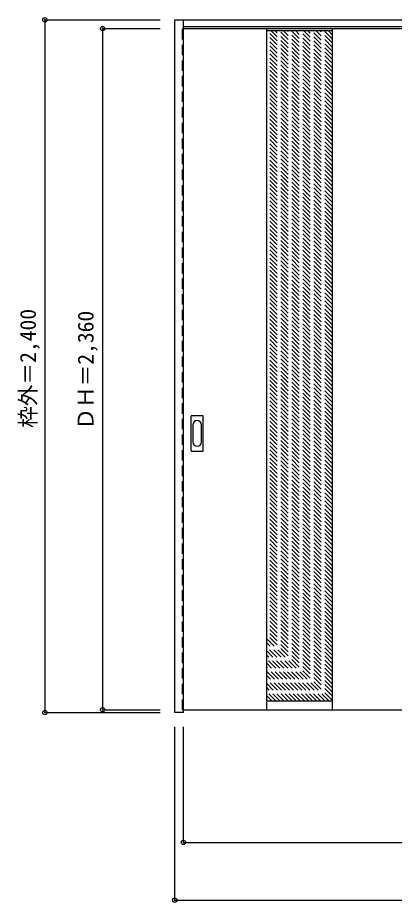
# Model space of a CAD drawing. Units: millimetres, scale not verified. Extents: x -2134 to 1652, y -1802 to 1263.
# Drawn here: x -2134 to -828, y -1802 to 1263 of the extents above; entities that cross this region are included whole.
import ezdxf
from ezdxf.enums import TextEntityAlignment as Align

# ---------------------------------------------------------------- set-up
doc = ezdxf.new("R2010")
doc.units = ezdxf.units.MM
doc.header["$LTSCALE"] = 30
doc.header["$PDMODE"] = 32
doc.header["$PDSIZE"] = 15
doc.linetypes.add('DASHED1', pattern=[1.8, 1.2, -0.6])
doc.layers.add('0-0', color=4, linetype='DASHED1')
doc.layers.add('0-1_寸法', color=7, linetype='Continuous')
doc.styles.add('ＭＳ ゴシック', font='')
doc.styles.get('ＭＳ ゴシック').set_extended_font_data('MS Gothic')

msp = doc.modelspace()

# ---------------------------------------------------------------- linework, layer by layer
at = {"layer": '0-0', "color": 3, "linetype": 'Continuous'}
for p, q in [((-1589.29, -1144.8), (-1589.29, 1255.2)), ((-1589.29, 1255.2), (1644.71, 1255.2)), ((-1559.29, -1144.8), (-1559.29, 1255.2)), ((-1559.29, 1232.2), (1614.71, 1232.2)), ((-1559.29, 1224.7), (27.71, 1224.7)), ((-1271.29, 1224.7), (-1271.29, -1135.3)), ((-1043.29, 1224.7), (-1043.29, -1135.3)), ((-1532.29, -237.3), (-1532.29, -118.3)), ((-1491.79, -116.8), (-1530.79, -116.8)), ((-1490.29, -237.3), (-1490.29, -118.3)), ((-1530.79, -238.8), (-1491.79, -238.8)), ((-1559.29, -1144.8), (-1589.29, -1144.8)), ((-1559.29, -1135.3), (27.71, -1135.3))]:
    msp.add_line(p, q, dxfattribs=at)
at = {"layer": '0-0'}
for p, q in [((-1562.29, -1135.3), (-1562.29, 1224.7)), ((-1562.29, 1224.7), (-1559.29, 1224.7)), ((-1043.29, 977.31), (-1271.29, 1205.31)), ((-1043.29, 991.45), (-1268.54, 1216.7)), ((-1043.29, 1005.59), (-1254.4, 1216.7)), ((-1043.29, 1019.73), (-1240.26, 1216.7)), ((-1043.29, 1033.87), (-1226.11, 1216.7)), ((-1043.29, 1048.02), (-1211.97, 1216.7)), ((-1043.29, 1062.16), (-1197.83, 1216.7)), ((-1043.29, 1076.3), (-1183.69, 1216.7)), ((-1043.29, 1090.44), (-1169.55, 1216.7)), ((-1043.29, 1104.58), (-1155.4, 1216.7)), ((-1043.29, 1118.73), (-1141.26, 1216.7)), ((-1043.29, 1132.87), (-1127.12, 1216.7)), ((-1043.29, 1147.01), (-1112.98, 1216.7)), ((-1043.29, 1161.15), (-1098.83, 1216.7)), ((-1043.29, 1175.29), (-1084.69, 1216.7)), ((-1043.29, 1189.44), (-1070.55, 1216.7)), ((-1043.29, 1203.58), (-1056.41, 1216.7)), ((-1043.29, 963.16), (-1271.29, 1191.16)), ((-1043.29, 949.02), (-1271.29, 1177.02)), ((-1043.29, 934.88), (-1271.29, 1162.88)), ((-1043.29, 920.74), (-1271.29, 1148.74)), ((-1043.29, 906.59), (-1271.29, 1134.59)), ((-1043.29, 892.45), (-1271.29, 1120.45)), ((-1043.29, 878.31), (-1271.29, 1106.31)), ((-1043.29, 864.17), (-1271.29, 1092.17)), ((-1043.29, 850.03), (-1271.29, 1078.03)), ((-1043.29, 835.88), (-1271.29, 1063.88)), ((-1043.29, 821.74), (-1271.29, 1049.74)), ((-1043.29, 807.6), (-1271.29, 1035.6)), ((-1043.29, 793.46), (-1271.29, 1021.46)), ((-1043.29, 779.32), (-1271.29, 1007.32)), ((-1043.29, 765.17), (-1271.29, 993.17)), ((-1043.29, 751.03), (-1271.29, 979.03)), ((-1043.29, 736.89), (-1271.29, 964.89)), ((-1043.29, 722.75), (-1271.29, 950.75)), ((-1043.29, 708.6), (-1271.29, 936.6)), ((-1043.29, 694.46), (-1271.29, 922.46)), ((-1043.29, 680.32), (-1271.29, 908.32)), ((-1043.29, 666.18), (-1271.29, 894.18)), ((-1043.29, 652.04), (-1271.29, 880.04)), ((-1043.29, 637.89), (-1271.29, 865.89)), ((-1043.29, 623.75), (-1271.29, 851.75)), ((-1043.29, 609.61), (-1271.29, 837.61)), ((-1043.29, 595.47), (-1271.29, 823.47)), ((-1043.29, 581.33), (-1271.29, 809.33)), ((-1043.29, 567.18), (-1271.29, 795.18)), ((-1043.29, 553.04), (-1271.29, 781.04)), ((-1043.29, 538.9), (-1271.29, 766.9)), ((-1043.29, 524.76), (-1271.29, 752.76)), ((-1043.29, 510.61), (-1271.29, 738.61)), ((-1043.29, 496.47), (-1271.29, 724.47)), ((-1043.29, 482.33), (-1271.29, 710.33)), ((-1043.29, 468.19), (-1271.29, 696.19)), ((-1043.29, 454.05), (-1271.29, 682.05)), ((-1043.29, 439.9), (-1271.29, 667.9)), ((-1043.29, 425.76), (-1271.29, 653.76)), ((-1043.29, 411.62), (-1271.29, 639.62)), ((-1043.29, 397.48), (-1271.29, 625.48)), ((-1043.29, 383.34), (-1271.29, 611.34)), ((-1043.29, 369.19), (-1271.29, 597.19)), ((-1043.29, 355.05), (-1271.29, 583.05)), ((-1043.29, 340.91), (-1271.29, 568.91)), ((-1043.29, 326.77), (-1271.29, 554.77)), ((-1043.29, 312.62), (-1271.29, 540.62)), ((-1043.29, 298.48), (-1271.29, 526.48)), ((-1043.29, 284.34), (-1271.29, 512.34)), ((-1043.29, 270.2), (-1271.29, 498.2)), ((-1043.29, 256.06), (-1271.29, 484.06)), ((-1043.29, 241.91), (-1271.29, 469.91)), ((-1043.29, 227.77), (-1271.29, 455.77)), ((-1043.29, 213.63), (-1271.29, 441.63)), ((-1043.29, 199.49), (-1271.29, 427.49)), ((-1043.29, 185.35), (-1271.29, 413.35)), ((-1043.29, 171.2), (-1271.29, 399.2)), ((-1043.29, 157.06), (-1271.29, 385.06)), ((-1043.29, 142.92), (-1271.29, 370.92)), ((-1043.29, 128.78), (-1271.29, 356.78)), ((-1043.29, 114.63), (-1271.29, 342.63)), ((-1043.29, 100.49), (-1271.29, 328.49)), ((-1043.29, 86.35), (-1271.29, 314.35)), ((-1043.29, 72.21), (-1271.29, 300.21)), ((-1043.29, 58.07), (-1271.29, 286.07)), ((-1043.29, 43.92), (-1271.29, 271.92)), ((-1043.29, 29.78), (-1271.29, 257.78)), ((-1043.29, 15.64), (-1271.29, 243.64)), ((-1043.29, 1.5), (-1271.29, 229.5)), ((-1043.29, -12.64), (-1271.29, 215.36)), ((-1043.29, -26.79), (-1271.29, 201.21)), ((-1043.29, -40.93), (-1271.29, 187.07)), ((-1043.29, -55.07), (-1271.29, 172.93)), ((-1043.29, -69.21), (-1271.29, 158.79)), ((-1043.29, -83.36), (-1271.29, 144.64)), ((-1043.29, -97.5), (-1271.29, 130.5)), ((-1043.29, -111.64), (-1271.29, 116.36)), ((-1043.29, -125.78), (-1271.29, 102.22)), ((-1043.29, -139.92), (-1271.29, 88.08)), ((-1043.29, -154.07), (-1271.29, 73.93)), ((-1043.29, -168.21), (-1271.29, 59.79)), ((-1043.29, -182.35), (-1271.29, 45.65)), ((-1043.29, -196.49), (-1271.29, 31.51)), ((-1043.29, -210.63), (-1271.29, 17.37)), ((-1043.29, -224.78), (-1271.29, 3.22)), ((-1043.29, -238.92), (-1271.29, -10.92)), ((-1043.29, -253.06), (-1271.29, -25.06)), ((-1043.29, -267.2), (-1271.29, -39.2)), ((-1043.29, -281.35), (-1271.29, -53.35)), ((-1043.29, -295.49), (-1271.29, -67.49)), ((-1043.29, -309.63), (-1271.29, -81.63)), ((-1043.29, -323.77), (-1271.29, -95.77)), ((-1043.29, -337.91), (-1271.29, -109.91)), ((-1043.29, -352.06), (-1271.29, -124.06)), ((-1043.29, -366.2), (-1271.29, -138.2)), ((-1043.29, -380.34), (-1271.29, -152.34)), ((-1043.29, -394.48), (-1271.29, -166.48)), ((-1043.29, -408.62), (-1271.29, -180.62)), ((-1043.29, -422.77), (-1271.29, -194.77)), ((-1043.29, -436.91), (-1271.29, -208.91)), ((-1043.29, -451.05), (-1271.29, -223.05)), ((-1043.29, -465.19), (-1271.29, -237.19)), ((-1043.29, -479.33), (-1271.29, -251.33)), ((-1043.29, -493.48), (-1271.29, -265.48)), ((-1043.29, -507.62), (-1271.29, -279.62)), ((-1043.29, -521.76), (-1271.29, -293.76)), ((-1043.29, -535.9), (-1271.29, -307.9)), ((-1043.29, -550.05), (-1271.29, -322.05)), ((-1043.29, -564.19), (-1271.29, -336.19)), ((-1043.29, -578.33), (-1271.29, -350.33)), ((-1043.29, -592.47), (-1271.29, -364.47)), ((-1043.29, -606.61), (-1271.29, -378.61)), ((-1043.29, -620.76), (-1271.29, -392.76)), ((-1043.29, -634.9), (-1271.29, -406.9)), ((-1043.29, -649.04), (-1271.29, -421.04)), ((-1043.29, -663.18), (-1271.29, -435.18)), ((-1043.29, -677.32), (-1271.29, -449.32)), ((-1043.29, -691.47), (-1271.29, -463.47)), ((-1043.29, -705.61), (-1271.29, -477.61)), ((-1043.29, -719.75), (-1271.29, -491.75)), ((-1043.29, -733.89), (-1271.29, -505.89)), ((-1043.29, -748.04), (-1271.29, -520.04)), ((-1043.29, -762.18), (-1271.29, -534.18)), ((-1043.29, -776.32), (-1271.29, -548.32)), ((-1043.29, -790.46), (-1271.29, -562.46)), ((-1043.29, -804.6), (-1271.29, -576.6)), ((-1043.29, -818.75), (-1271.29, -590.75)), ((-1043.29, -832.89), (-1271.29, -604.89)), ((-1043.29, -847.03), (-1271.29, -619.03)), ((-1043.29, -861.17), (-1271.29, -633.17)), ((-1043.29, -875.31), (-1271.29, -647.31)), ((-1043.29, -889.46), (-1271.29, -661.46)), ((-1043.29, -903.6), (-1271.29, -675.6)), ((-1043.29, -917.74), (-1271.29, -689.74)), ((-1043.29, -931.88), (-1271.29, -703.88)), ((-1043.29, -946.03), (-1271.29, -718.03)), ((-1043.29, -960.17), (-1271.29, -732.17)), ((-1043.29, -974.31), (-1271.29, -746.31)), ((-1043.29, -988.45), (-1271.29, -760.45)), ((-1043.29, -1002.59), (-1271.29, -774.59)), ((-1043.29, -1016.74), (-1271.29, -788.74)), ((-1043.29, -1030.88), (-1271.29, -802.88)), ((-1043.29, -1045.02), (-1271.29, -817.02)), ((-1043.29, -1059.16), (-1271.29, -831.16)), ((-1043.29, -1073.3), (-1271.29, -845.3)), ((-1043.29, -1087.45), (-1271.29, -859.45)), ((-1043.29, -1101.59), (-1271.29, -873.59)), ((-1053.72, -1105.3), (-1271.29, -887.73)), ((-1067.86, -1105.3), (-1271.29, -901.87)), ((-1082, -1105.3), (-1271.29, -916.02)), ((-1096.14, -1105.3), (-1271.29, -930.16)), ((-1110.29, -1105.3), (-1271.29, -944.3)), ((-1124.43, -1105.3), (-1271.29, -958.44)), ((-1138.57, -1105.3), (-1271.29, -972.58)), ((-1152.71, -1105.3), (-1271.29, -986.73)), ((-1166.86, -1105.3), (-1271.29, -1000.87)), ((-1181, -1105.3), (-1271.29, -1015.01)), ((-1195.14, -1105.3), (-1271.29, -1029.15)), ((-1209.28, -1105.3), (-1271.29, -1043.29)), ((-1223.42, -1105.3), (-1271.29, -1057.44)), ((-1237.57, -1105.3), (-1271.29, -1071.58)), ((-1251.71, -1105.3), (-1271.29, -1085.72)), ((-1265.85, -1105.3), (-1271.29, -1099.86)), ((-1562.29, -1135.3), (-1559.29, -1135.3))]:
    msp.add_line(p, q, dxfattribs=at)
at = {"layer": '0-0', "color": 7, "linetype": 'Continuous'}
for p, q in [((-1043.29, 1216.7), (-1271.29, 1216.7)), ((-1526.29, -148.2), (-1526.29, -207.4)), ((-1496.29, -207.4), (-1496.29, -148.2)), ((-1043.29, -1105.3), (-1271.29, -1105.3))]:
    msp.add_line(p, q, dxfattribs=at)
at = {"layer": '0-0', "color": 3, "linetype": 'Continuous'}
for centre, start, end in [((-1530.79, -118.3), 90, 180), ((-1491.79, -118.3), 0, 90), ((-1530.79, -237.3), 180, 270), ((-1491.79, -237.3), 270, 0)]:
    msp.add_arc(centre, 1.5, start, end, dxfattribs=at)
at = {"layer": '0-0', "color": 7, "linetype": 'Continuous'}
for centre, start, end in [((-1511.29, -148.2), 0, 180), ((-1511.29, -207.4), 180, 0)]:
    msp.add_arc(centre, 15, start, end, dxfattribs=at)
at = {"layer": '0-1_寸法', "color": 4}
for p, q in [((-2039.29, 1255.2), (-2039.29, -1144.8)), ((-2039.29, 1255.2), (-1639.29, 1255.2)), ((-1839.29, 1224.7), (-1639.29, 1224.7)), ((-1839.29, 1224.7), (-1839.29, -1135.3)), ((-2039.29, -1144.8), (-1639.29, -1144.8)), ((-1839.29, -1135.3), (-1639.29, -1135.3)), ((-1589.29, -1794.8), (-1589.29, -1194.8)), ((-1559.29, -1594.8), (-1559.29, -1194.8)), ((-1559.29, -1594.8), (1614.71, -1594.8)), ((-1589.29, -1794.8), (1644.71, -1794.8))]:
    msp.add_line(p, q, dxfattribs=at)
at = {"layer": '0-1_寸法'}
for p in [(-2039.29, 1255.2), (-1839.29, 1224.7), (-1839.29, -1135.3), (-2039.29, -1144.8), (-1559.29, -1594.8), (-1589.29, -1794.8)]:
    msp.add_point(p, dxfattribs=at)

# ---------------------------------------------------------------- texts
at = {"layer": '0-1_寸法', "style": 'ＭＳ ゴシック'}
for s, p in [('枠外＝2,400', (-2054.29, -158.3)), ('ＤＨ＝2,360', (-1854.29, -164.8))]:
    msp.add_text(s, height=54.99, rotation=90, dxfattribs=at).set_placement(p, align=Align.BOTTOM_LEFT)

doc.saveas('drawing.dxf')
